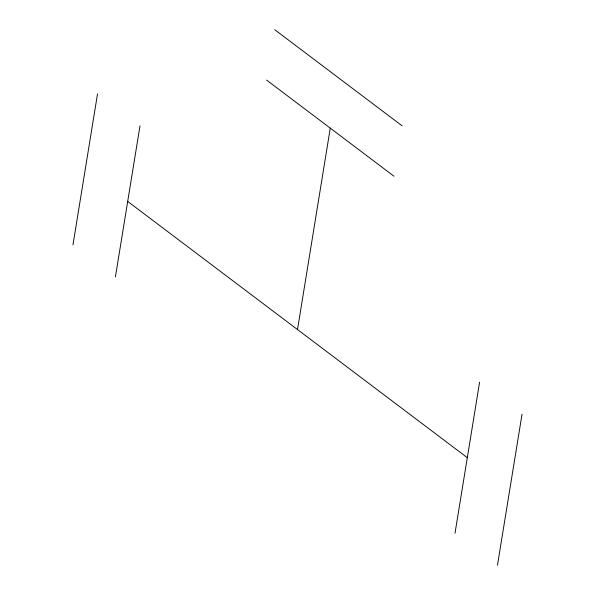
<?xml version="1.0" encoding="UTF-8"?>
<svg xmlns="http://www.w3.org/2000/svg" width="595" height="595" viewBox="0 0 595 595"><rect width="100%" height="100%" fill="white"/><g stroke="black" fill="none" stroke-linecap="round" stroke-linejoin="round"><path stroke-width="0.89" d="M72.954 244.902L97.535 93.854M115.408 276.935L139.989 125.887M297.5 329.548L330.277 128.148M455.011 533.217L479.6 382.169M497.465 565.25L522.046 414.202M274.793 29.75L402.146 125.857M266.605 80.102L393.957 176.202M127.694 201.415L467.306 457.689"/></g></svg>
